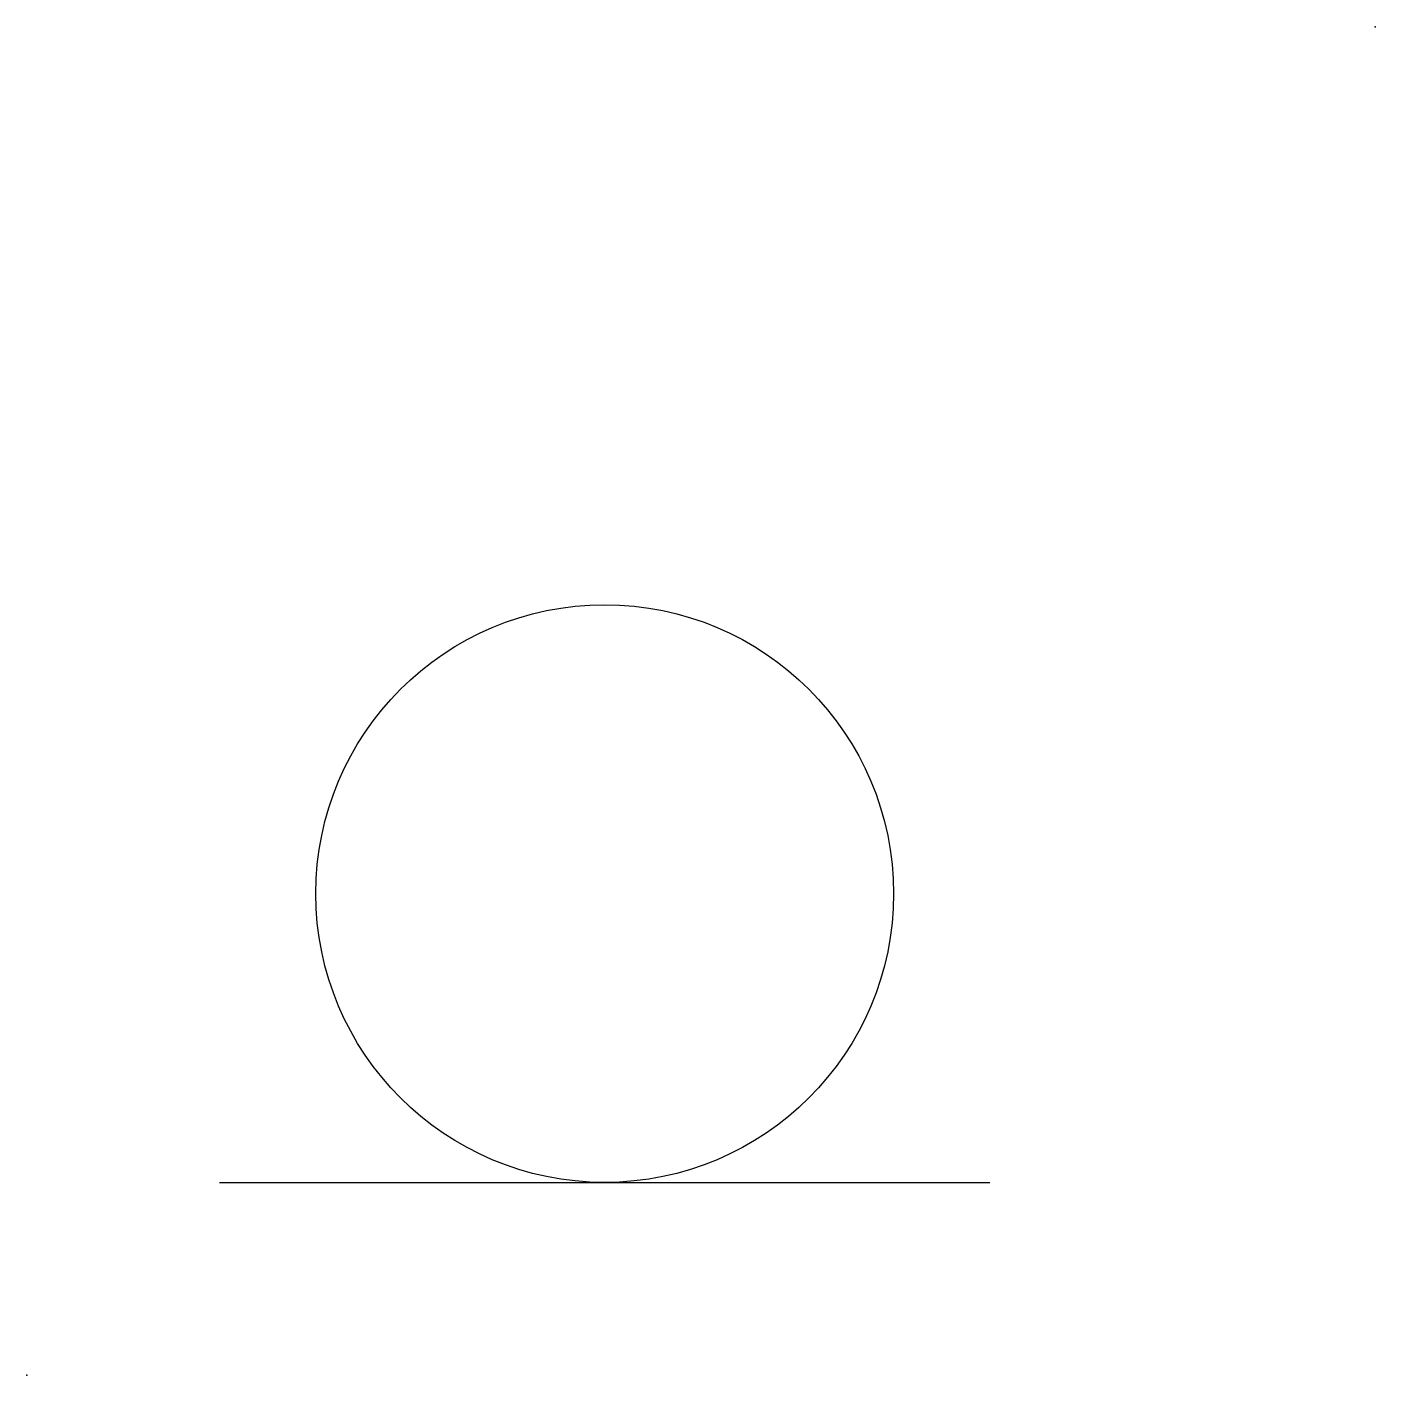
# Model space of a CAD drawing. Header units: inches. Extents: x -5 to 30, y -5 to 30.
import ezdxf

# ---------------------------------------------------------------- set-up
doc = ezdxf.new("R2010")
doc.units = ezdxf.units.IN

msp = doc.modelspace()

# ---------------------------------------------------------------- linework, layer by layer
msp.add_line((0, 0), (20, 0))
msp.add_circle((10, 7.5), 7.5)
for p in [(30, 30), (-5, -5)]:
    msp.add_point(p)

doc.saveas('drawing.dxf')
